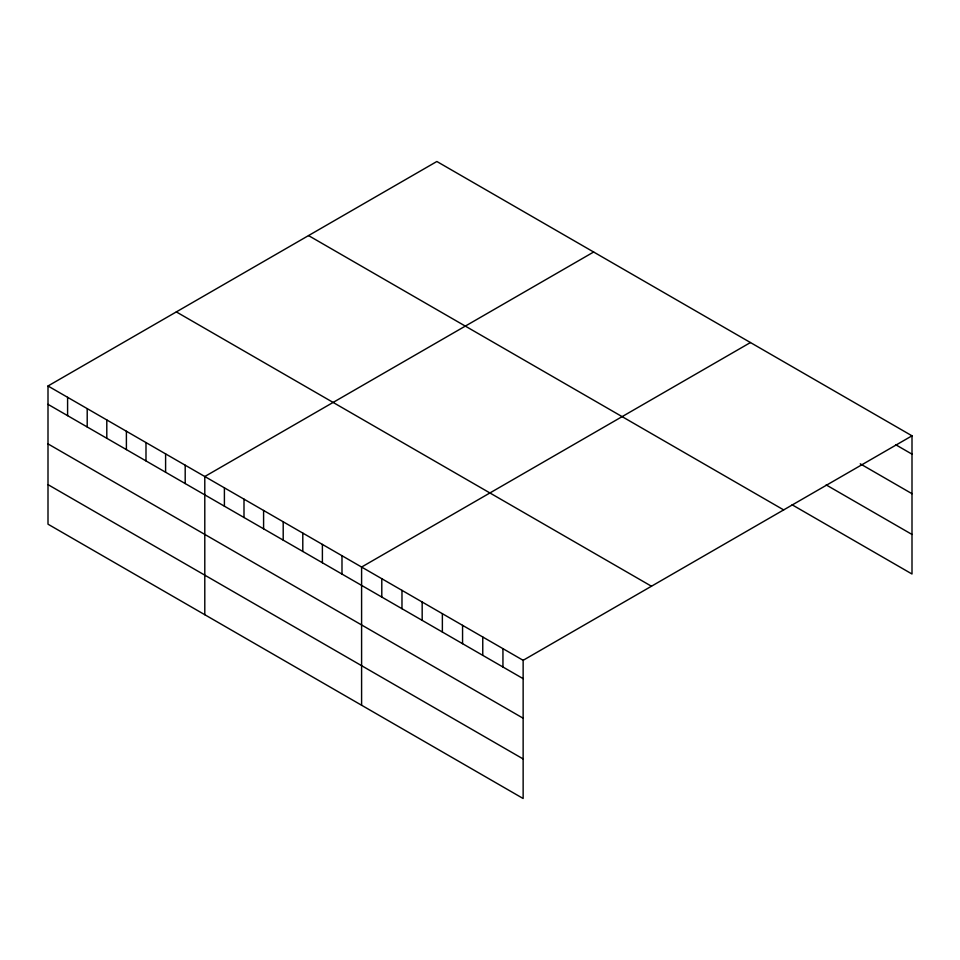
<?xml version="1.0" encoding="UTF-8"?>
<svg xmlns="http://www.w3.org/2000/svg" width="960" height="960" viewBox="0 0 960 960"><rect width="100%" height="100%" fill="white"/><g stroke="black" fill="none" stroke-linecap="round" stroke-linejoin="round"><path stroke-width="1.44" d="M48 385.992L523.14 660.312L523.14 798.504L48 524.184L48 385.992L436.86 161.496L912 435.816L912 574.008L792.096 504.78M593.652 252.012L204.792 476.52L204.792 614.712M750.456 342.54L361.596 567.048L361.596 705.24M523.14 660.312L912 435.816M895.596 444.672L912 454.152M860.256 463.824L912 493.704M826.176 484.908L912 534.456M308.532 235.584L783.672 509.904M176.328 311.904L651.468 586.236M48 404.34L523.14 678.66M48 443.892L523.14 718.212M48 484.632L523.14 758.952M502.944 648.66L502.944 666.996M482.76 636.996L482.76 655.344M462.564 625.344L462.564 643.68M442.368 613.68L442.368 632.016M422.172 602.028L422.172 620.364M401.976 590.364L401.976 608.7M381.792 578.712L381.792 597.048M341.988 555.732L341.988 574.068M322.392 544.416L322.392 562.752M302.796 533.1L302.796 551.436M283.2 521.784L283.2 540.12M263.592 510.468L263.592 528.804M243.996 499.152L243.996 517.488M224.4 487.836L224.4 506.172M185.196 465.204L185.196 483.54M165.6 453.888L165.6 472.224M145.992 442.572L145.992 460.92M126.396 431.256L126.396 449.604M106.8 419.94L106.8 438.288M87.204 408.624L87.204 426.972M67.596 397.308L67.596 415.656"/></g></svg>
